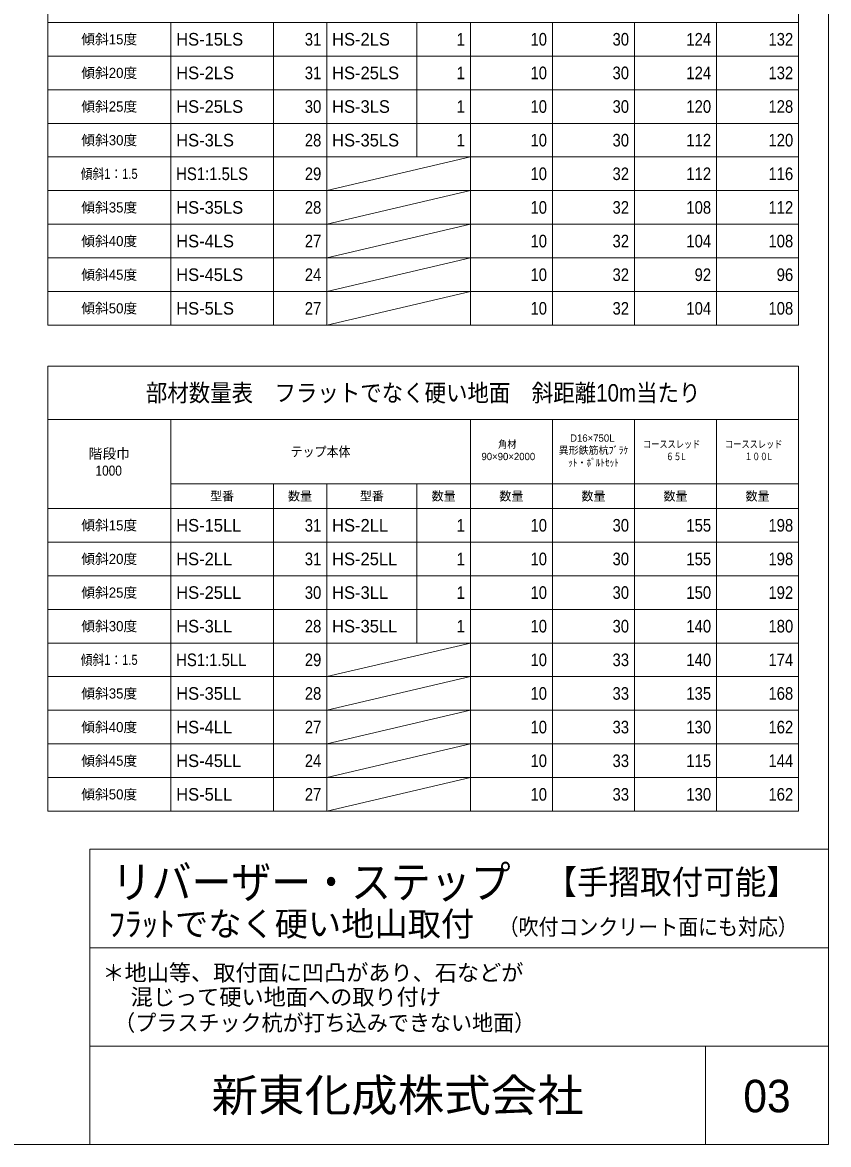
# Model space of a CAD drawing. Units: millimetres at full size, sheet at 1:20; details may follow other scales. Extents: x 200 to 8200, y 186 to 5740.
# Drawn here: x 6236 to 8200, y 200 to 2936 of the extents above; entities that cross this region are included whole.
import ezdxf
from ezdxf.enums import TextEntityAlignment as Align

# ---------------------------------------------------------------- set-up
doc = ezdxf.new("R2010")
doc.units = ezdxf.units.MM
doc.header["$LTSCALE"] = 20
doc.layers.add('図面枠-A3', color=7, linetype='Continuous', lineweight=20)
doc.layers.add('表', color=7, linetype='Continuous', lineweight=15)
doc.layers.add('文字', color=7, linetype='Continuous')
doc.styles.add('ＭＳ Ｐゴシック', font='')
doc.styles.get('ＭＳ Ｐゴシック').set_extended_font_data('MS PGothic')

msp = doc.modelspace()

# ---------------------------------------------------------------- linework, layer by layer
at = {"layer": '図面枠-A3'}
for p, q in [((6400, 920), (6400, 200)), ((6400, 920), (8200, 920)), ((6400, 680), (8200, 680)), ((6400, 440), (8200, 440)), ((7900, 200), (7900, 440))]:
    msp.add_line(p, q, dxfattribs=at)
msp.add_lwpolyline([(200, 200), (8200, 200), (8200, 5740), (200, 5740)], close=True, dxfattribs=at)
at = {"layer": '表'}
for p, q in [((6297.07, 3152.73), (6297.07, 2197.77)), ((8127.07, 3152.73), (8127.07, 2935.77)), ((6297.07, 2935.74), (8127.07, 2935.74)), ((6597.07, 2935.74), (6597.07, 2197.77)), ((6847.07, 2935.74), (6847.07, 2197.77)), ((6977.07, 2935.74), (6977.07, 2197.77)), ((7197.07, 2935.74), (7197.07, 2607.77)), ((7327.07, 2935.74), (7327.07, 2197.77)), ((7527.07, 2935.74), (7527.07, 2197.77)), ((7727.07, 2935.74), (7727.07, 2197.77)), ((7927.07, 2935.74), (7927.07, 2197.77)), ((8127.07, 2935.77), (8127.07, 2197.77)), ((6297.07, 2853.77), (8127.07, 2853.77)), ((6297.07, 2771.77), (8127.07, 2771.77)), ((6297.07, 2689.77), (8127.07, 2689.77)), ((6297.07, 2607.77), (8127.07, 2607.77)), ((6297.07, 2525.77), (8127.07, 2525.77)), ((6297.07, 2443.77), (8127.07, 2443.77)), ((6297.07, 2361.77), (8127.07, 2361.77)), ((6297.07, 2279.77), (8127.07, 2279.77)), ((6297.07, 2197.77), (8127.07, 2197.77)), ((6297.07, 2097.77), (8127.07, 2097.77)), ((6297.07, 2097.77), (6297.07, 1967.77)), ((8127.07, 2097.77), (8127.07, 1967.77)), ((6297.07, 1967.77), (8127.07, 1967.77)), ((6297.07, 1967.77), (6297.07, 1012.8)), ((6597.07, 1967.77), (6597.07, 1750.82)), ((7327.07, 1967.77), (7327.07, 1750.82)), ((7527.07, 1967.77), (7527.07, 1750.82)), ((7727.07, 1967.77), (7727.07, 1750.82)), ((7927.07, 1967.77), (7927.07, 1750.82)), ((8127.07, 1967.77), (8127.07, 1750.8)), ((6597.07, 1810.8), (8127.07, 1810.8)), ((6847.07, 1810.8), (6847.07, 1750.82)), ((6977.07, 1810.8), (6977.07, 1750.82)), ((7197.07, 1810.8), (7197.07, 1750.82)), ((6297.07, 1750.82), (8127.07, 1750.82)), ((6297.07, 1750.77), (8127.07, 1750.77)), ((6597.07, 1750.77), (6597.07, 1012.8)), ((6847.07, 1750.77), (6847.07, 1012.8)), ((6977.07, 1750.77), (6977.07, 1012.8)), ((7197.07, 1750.77), (7197.07, 1422.8)), ((7327.07, 1750.77), (7327.07, 1012.8)), ((7527.07, 1750.77), (7527.07, 1012.8)), ((7727.07, 1750.77), (7727.07, 1012.8)), ((7927.07, 1750.77), (7927.07, 1012.8)), ((8127.07, 1750.8), (8127.07, 1012.8)), ((6297.07, 1668.8), (8127.07, 1668.8)), ((6297.07, 1586.8), (8127.07, 1586.8)), ((6297.07, 1504.8), (8127.07, 1504.8)), ((6297.07, 1422.8), (8127.07, 1422.8)), ((6297.07, 1340.8), (8127.07, 1340.8)), ((6297.07, 1258.8), (6977.07, 1258.8)), ((6977.07, 1258.8), (7327.07, 1258.8)), ((7327.07, 1258.8), (8127.07, 1258.8)), ((6297.07, 1176.8), (8127.07, 1176.8)), ((6297.07, 1094.8), (8127.07, 1094.8)), ((6297.07, 1012.8), (8127.07, 1012.8))]:
    msp.add_line(p, q, dxfattribs=at)
at = {"layer": '表', "lineweight": 9}
for p, q in [((6977.07, 2525.78), (7327.07, 2607.77)), ((6977.07, 2443.78), (7327.07, 2525.77)), ((6977.07, 2361.78), (7327.07, 2443.77)), ((6977.07, 2279.78), (7327.07, 2361.77)), ((6977.07, 2197.78), (7327.07, 2279.77)), ((6977.07, 1340.81), (7327.07, 1422.8)), ((6977.07, 1258.81), (7327.07, 1340.8)), ((6977.07, 1176.81), (7327.07, 1258.8)), ((6977.07, 1094.81), (7327.07, 1176.8)), ((6977.07, 1012.81), (7327.07, 1094.8))]:
    msp.add_line(p, q, dxfattribs=at)

# ---------------------------------------------------------------- texts
at = {"layer": '図面枠-A3', "style": 'ＭＳ Ｐゴシック', "width": 1.05}
msp.add_text('新東化成株式会社', height=79.18, dxfattribs=at).set_placement((7150, 320), align=Align.MIDDLE_CENTER)
at = {"layer": '図面枠-A3', "style": 'ＭＳ Ｐゴシック'}
msp.add_text('03', height=79.18, dxfattribs=at).set_placement((8050, 318.3), align=Align.MIDDLE_CENTER)
at = {"layer": '文字', "style": 'ＭＳ Ｐゴシック', "width": 0.9}
msp.add_text('リバーザー・ステップ\u3000 ', height=79.18, dxfattribs=at).set_placement((7000.64, 840), align=Align.MIDDLE_CENTER)
at = {"layer": '文字', "style": 'ＭＳ Ｐゴシック', "width": 0.95}
msp.add_text('【手摺取付可能】', height=59.38, dxfattribs=at).set_placement((8125.42, 840), align=Align.MIDDLE_RIGHT)
at = {"layer": '文字', "style": 'ＭＳ Ｐゴシック'}
msp.add_text('ﾌﾗｯﾄでなく硬い地山取付 ', height=59.38, dxfattribs=at).set_placement((6445.42, 738.13), align=Align.MIDDLE_LEFT)
for s, width, p in [('（吹付コンクリート面にも対応）', 0.9, (7395.97, 698.98)), (' （プラスチック杭が打ち込みできない地面）', 0.95, (6445.42, 465.28))]:
    msp.add_text(s, height=39.59, dxfattribs=dict(at, width=width)).set_placement(p, align=Align.BOTTOM_LEFT)
for s, p in [('＊地山等、取付面に凹凸があり、石などが', (6430.42, 587.4)), ('\u3000混じって硬い地面への取り付け', (6445.42, 528.16))]:
    msp.add_text(s, height=39.59, dxfattribs=at).set_placement(p, align=Align.BOTTOM_LEFT)
at = {"layer": '表', "style": 'ＭＳ Ｐゴシック'}
for s, height, p in [('傾斜15度', 24.58, (6447.07, 2894.77)), ('傾斜20度', 24.58, (6447.07, 2812.77)), ('傾斜25度', 24.58, (6447.07, 2730.77)), ('傾斜30度', 24.58, (6447.07, 2648.77)), ('傾斜35度', 24.58, (6447.07, 2484.77)), ('傾斜40度', 24.58, (6447.07, 2402.77)), ('傾斜45度', 24.58, (6447.07, 2320.77)), ('傾斜50度', 24.58, (6447.07, 2238.77)), ('型番', 21.51, (6722.07, 1780.8)), ('数量', 21.51, (6912.07, 1780.8)), ('型番', 21.51, (7087.07, 1780.8)), ('数量', 21.51, (7262.07, 1780.8)), ('数量', 21.51, (7427.07, 1780.8)), ('数量', 21.51, (7627.07, 1780.8)), ('数量', 21.51, (7827.07, 1780.8)), ('数量', 21.51, (8027.07, 1780.8)), ('傾斜15度', 24.58, (6447.07, 1709.8)), ('傾斜20度', 24.58, (6447.07, 1627.8)), ('傾斜25度', 24.58, (6447.07, 1545.8)), ('傾斜30度', 24.58, (6447.07, 1463.8)), ('傾斜35度', 24.58, (6447.07, 1299.8)), ('傾斜40度', 24.58, (6447.07, 1217.8)), ('傾斜45度', 24.58, (6447.07, 1135.8)), ('傾斜50度', 24.58, (6447.07, 1053.8))]:
    msp.add_text(s, height=height, dxfattribs=at).set_placement(p, align=Align.MIDDLE_CENTER)
for s, p in [('HS-15LS', (6610.27, 2894.77)), ('HS-2LS', (6990.27, 2894.77)), ('HS-2LS', (6610.27, 2812.77)), ('HS-25LS', (6990.27, 2812.77)), ('HS-25LS', (6610.27, 2730.77)), ('HS-3LS', (6990.27, 2730.77)), ('HS-3LS', (6610.27, 2648.77)), ('HS-35LS', (6990.27, 2648.77)), ('HS-35LS', (6610.27, 2484.77)), ('HS-4LS', (6610.27, 2402.77)), ('HS-45LS', (6610.27, 2320.77)), ('HS-5LS', (6610.27, 2238.77)), ('HS-15LL', (6610.27, 1709.8)), ('HS-2LL', (6990.27, 1709.8)), ('HS-2LL', (6610.27, 1627.8)), ('HS-25LL', (6990.27, 1627.8)), ('HS-25LL', (6610.27, 1545.8)), ('HS-3LL', (6990.27, 1545.8)), ('HS-3LL', (6610.27, 1463.8)), ('HS-35LL', (6990.27, 1463.8)), ('HS-35LL', (6610.27, 1299.8)), ('HS-4LL', (6610.27, 1217.8)), ('HS-45LL', (6610.27, 1135.8)), ('HS-5LL', (6610.27, 1053.8))]:
    msp.add_text(s, height=30.73, dxfattribs=at).set_placement(p, align=Align.MIDDLE_LEFT)
at = {"layer": '表', "style": 'ＭＳ Ｐゴシック', "width": 0.9}
for s, p in [('31', (6963.87, 2894.77)), ('1', (7313.87, 2894.77)), ('10', (7513.87, 2894.77)), ('30', (7713.87, 2894.77)), ('124', (7913.87, 2894.77)), ('132', (8113.87, 2894.77)), ('31', (6963.87, 2812.77)), ('1', (7313.87, 2812.77)), ('10', (7513.87, 2812.77)), ('30', (7713.87, 2812.77)), ('124', (7913.87, 2812.77)), ('132', (8113.87, 2812.77)), ('30', (6963.87, 2730.77)), ('1', (7313.87, 2730.77)), ('10', (7513.87, 2730.77)), ('30', (7713.87, 2730.77)), ('120', (7913.87, 2730.77)), ('128', (8113.87, 2730.77)), ('28', (6963.87, 2648.77)), ('1', (7313.87, 2648.77)), ('10', (7513.87, 2648.77)), ('30', (7713.87, 2648.77)), ('112', (7913.87, 2648.77)), ('120', (8113.87, 2648.77)), ('29', (6963.87, 2566.77)), ('10', (7513.87, 2566.77)), ('32', (7713.87, 2566.77)), ('112', (7913.87, 2566.77)), ('116', (8113.87, 2566.77)), ('28', (6963.87, 2484.77)), ('10', (7513.87, 2484.77)), ('32', (7713.87, 2484.77)), ('108', (7913.87, 2484.77)), ('112', (8113.87, 2484.77)), ('27', (6963.87, 2402.77)), ('10', (7513.87, 2402.77)), ('32', (7713.87, 2402.77)), ('104', (7913.87, 2402.77)), ('108', (8113.87, 2402.77)), ('24', (6963.87, 2320.77)), ('10', (7513.87, 2320.77)), ('32', (7713.87, 2320.77)), ('92', (7913.87, 2320.77)), ('96', (8113.87, 2320.77)), ('27', (6963.87, 2238.77)), ('10', (7513.87, 2238.77)), ('32', (7713.87, 2238.77)), ('104', (7913.87, 2238.77)), ('108', (8113.87, 2238.77)), ('31', (6963.87, 1709.8)), ('1', (7313.87, 1709.8)), ('10', (7513.87, 1709.8)), ('30', (7713.87, 1709.8)), ('155', (7913.87, 1709.8)), ('198', (8113.87, 1709.8)), ('31', (6963.87, 1627.8)), ('1', (7313.87, 1627.8)), ('10', (7513.87, 1627.8)), ('30', (7713.87, 1627.8)), ('155', (7913.87, 1627.8)), ('198', (8113.87, 1627.8)), ('30', (6963.87, 1545.8)), ('1', (7313.87, 1545.8)), ('10', (7513.87, 1545.8)), ('30', (7713.87, 1545.8)), ('150', (7913.87, 1545.8)), ('192', (8113.87, 1545.8)), ('28', (6963.87, 1463.8)), ('1', (7313.87, 1463.8)), ('10', (7513.87, 1463.8)), ('30', (7713.87, 1463.8)), ('140', (7913.87, 1463.8)), ('180', (8113.87, 1463.8)), ('29', (6963.87, 1381.8)), ('10', (7513.87, 1381.8)), ('33', (7713.87, 1381.8)), ('140', (7913.87, 1381.8)), ('174', (8113.87, 1381.8)), ('28', (6963.87, 1299.8)), ('10', (7513.87, 1299.8)), ('33', (7713.87, 1299.8)), ('135', (7913.87, 1299.8)), ('168', (8113.87, 1299.8)), ('27', (6963.87, 1217.8)), ('10', (7513.87, 1217.8)), ('33', (7713.87, 1217.8)), ('130', (7913.87, 1217.8)), ('162', (8113.87, 1217.8)), ('24', (6963.87, 1135.8)), ('10', (7513.87, 1135.8)), ('33', (7713.87, 1135.8)), ('115', (7913.87, 1135.8)), ('144', (8113.87, 1135.8)), ('27', (6963.87, 1053.8)), ('10', (7513.87, 1053.8)), ('33', (7713.87, 1053.8)), ('130', (7913.87, 1053.8)), ('162', (8113.87, 1053.8))]:
    msp.add_text(s, height=30.73, dxfattribs=at).set_placement(p, align=Align.MIDDLE_RIGHT)
at = {"layer": '表', "style": 'ＭＳ Ｐゴシック'}
for s, height, width, p in [('傾斜1：1.5', 24.58, 0.85, (6447.07, 2566.77)), ('部材数量表\u3000フラットでなく硬い地面\u3000斜距離10m当たり', 42.56, 0.9, (7212.07, 2032.77)), ('テップ本体', 23.75, 0.9, (6962.07, 1889.28)), ('傾斜1：1.5', 24.58, 0.85, (6447.07, 1381.8))]:
    msp.add_text(s, height=height, dxfattribs=dict(at, width=width)).set_placement(p, align=Align.MIDDLE_CENTER)
at = {"layer": '表', "style": 'ＭＳ Ｐゴシック', "width": 0.9}
for s, p in [('HS1:1.5LS', (6610.27, 2566.77)), ('HS1:1.5LL', (6610.27, 1381.8))]:
    msp.add_text(s, height=30.73, dxfattribs=at).set_placement(p, align=Align.MIDDLE_LEFT)
at = {"layer": '表', "style": 'ＭＳ Ｐゴシック'}
for s, height, width, p in [('角材\u3000', 17.82, 0.9, (7394.7, 1916.43)), ('コーススレッド\u3000', 17.82, 0.8, (7747.86, 1916.43)), ('コーススレッド\u3000', 17.82, 0.8, (7947.86, 1916.43)), ('ｯﾄ・ﾎﾞﾙﾄｾｯﾄ', 17.82, 0.9, (7565.42, 1871.43)), ('６５L', 17.82, 0.75, (7803.91, 1886.43)), ('１００L', 17.82, 0.75, (7995.6, 1886.43)), ('1000', 24.58, 0.9, (6413.54, 1855.35))]:
    msp.add_text(s, height=height, dxfattribs=dict(at, width=width)).set_placement(p, align=Align.TOP_LEFT)
for s, height, p in [('D16×750L', 17.82, (7570.12, 1931.43)), ('階段巾', 24.58, (6396.78, 1896.74)), ('異形鉄筋杭ﾌﾞﾗｹ', 17.82, (7542.3, 1901.43)), ('90×90×2000', 17.82, (7354.17, 1886.43))]:
    msp.add_text(s, height=height, dxfattribs=at).set_placement(p, align=Align.TOP_LEFT)

doc.saveas('drawing.dxf')
